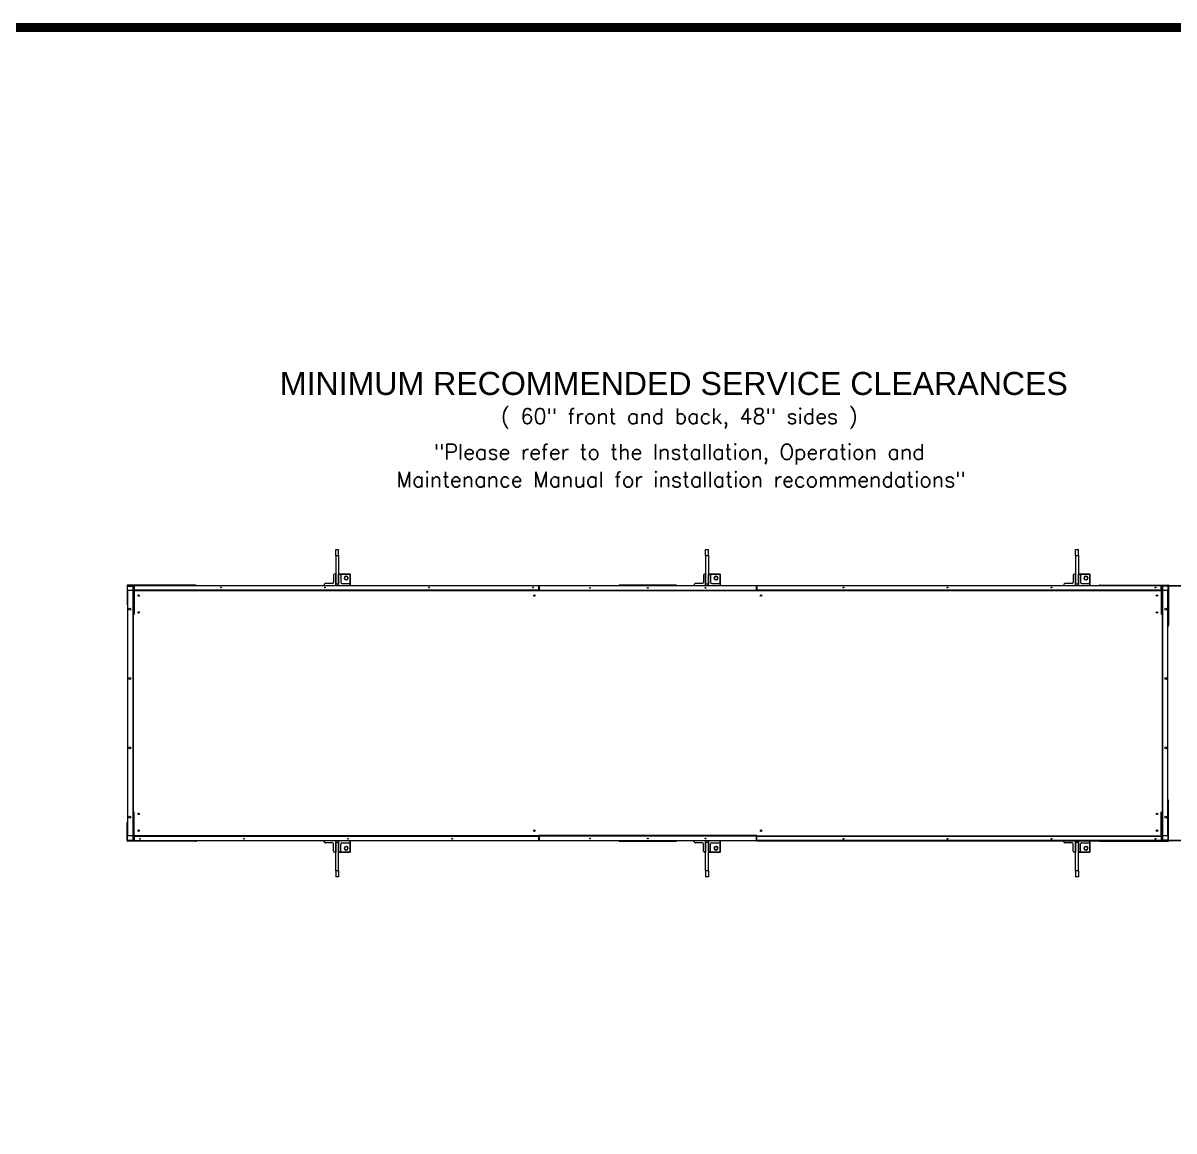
# Model space of a CAD drawing. Header units: inches. Extents: x 1132 to 1762, y 974 to 1371.
# Drawn here: x 1346.1 to 1545.3, y 1174.4 to 1366.2 of the extents above; entities that cross this region are included whole.
import ezdxf
from ezdxf.enums import TextEntityAlignment as Align

# ---------------------------------------------------------------- set-up
doc = ezdxf.new("R2010")
doc.units = ezdxf.units.IN
doc.header["$MEASUREMENT"] = 0
doc.layers.get('0').update_dxf_attribs({"color": 1})
doc.styles.add('dimentions', font='ARIAL.TTF')
doc.styles.add('SIMPLEX', font='SIMPLEX')
doc.dimstyles.new('General Dimension', dxfattribs={"dimtxt": 3.5, "dimasz": 4, "dimexe": 1, "dimexo": 0.5, "dimgap": 0.09, "dimtad": 0, "dimtih": 1, "dimtoh": 1, "dimdec": 3, "dimzin": 0, "dimdsep": 46, "dimlunit": 5, "dimtxsty": 'Standard', "dimcen": 0.09, "dimadec": 0, "dimazin": 0, "dimtfac": 1, "dimtdec": 3, "dimtofl": 0, "dimtmove": 0, "dimatfit": 3, "dimfxl": 1, "dimtolj": 1, "dimtzin": 0, "dimarcsym": 0})

# ---------------------------------------------------------------- blocks, each defined once
blk = doc.blocks.new('*D20')
at = {"color": 0, "lineweight": -2}
for p, q in [((1601.57, 1228.66), (1601.57, 1232.66)), ((1542.52, 1224.66), (1602.57, 1224.66)), ((1627.61, 1212.45), (1600.57, 1212.45)), ((1601.57, 1208.45), (1601.57, 1204.45))]:
    blk.add_line(p, q, dxfattribs=at)
at = {"color": 0}
for points in [[(1600.91, 1228.66), (1602.24, 1228.66), (1601.57, 1224.66)], [(1600.91, 1208.45), (1602.24, 1208.45), (1601.57, 1212.45)]]:
    blk.add_solid(points, dxfattribs=at)
at = {"color": 0, "insert": (1601.57, 1218.55), "char_height": 3.5, "attachment_point": 5}
blk.add_mtext('\\A1;12{\\H1.000000x;\\S1/4;}', dxfattribs=at)

msp = doc.modelspace()

# ---------------------------------------------------------------- linework, layer by layer
at = {"linetype": 'Continuous', "lineweight": 15}
for p, q in [((1400.2065, 1274.0386), (1400.2065, 1275.0386)), ((1400.2065, 1275.0386), (1400.7065, 1275.0386)), ((1400.7065, 1274.0386), (1400.7065, 1275.0386)), ((1464.2065, 1274.0386), (1464.2065, 1275.0386)), ((1464.2065, 1275.0386), (1464.7065, 1275.0386)), ((1464.7065, 1274.0386), (1464.7065, 1275.0386)), ((1528.2065, 1274.0386), (1528.2065, 1275.0386)), ((1528.2065, 1275.0386), (1528.7065, 1275.0386)), ((1528.7065, 1274.0386), (1528.7065, 1275.0386)), ((1400.2065, 1274.0386), (1400.7065, 1274.0386)), ((1400.2065, 1274.0386), (1400.2065, 1269.0386)), ((1400.7065, 1274.0386), (1400.7065, 1269.0386)), ((1464.2065, 1274.0386), (1464.7065, 1274.0386)), ((1464.2065, 1274.0386), (1464.2065, 1269.0386)), ((1464.7065, 1274.0386), (1464.7065, 1269.0386)), ((1528.2065, 1274.0386), (1528.7065, 1274.0386)), ((1528.2065, 1274.0386), (1528.2065, 1269.0386)), ((1528.7065, 1274.0386), (1528.7065, 1269.0386)), ((1399.8315, 1270.6011), (1399.8315, 1269.3511)), ((1400.2065, 1270.7886), (1400.019, 1270.7886)), ((1400.2065, 1268.8364), (1400.2065, 1270.7886)), ((1400.7065, 1268.8364), (1400.7065, 1270.7886)), ((1400.7065, 1270.7886), (1400.894, 1270.7886)), ((1401.0815, 1270.6011), (1401.0815, 1269.3511)), ((1463.8315, 1270.6011), (1463.8315, 1269.3511)), ((1464.2065, 1270.7886), (1464.019, 1270.7886)), ((1464.2065, 1268.8364), (1464.2065, 1270.7886)), ((1464.7065, 1270.7886), (1464.894, 1270.7886)), ((1464.7065, 1268.8364), (1464.7065, 1270.7886)), ((1465.0815, 1270.6011), (1465.0815, 1269.3511)), ((1527.8315, 1270.6011), (1527.8315, 1269.3511)), ((1528.2065, 1270.7886), (1528.019, 1270.7886)), ((1528.2065, 1268.8364), (1528.2065, 1270.7886)), ((1528.7065, 1270.7886), (1528.894, 1270.7886)), ((1528.7065, 1268.8364), (1528.7065, 1270.7886)), ((1529.0815, 1270.6011), (1529.0815, 1269.3511)), ((1364.1019, 1268.7876), (1364.1019, 1265.737)), ((1364.1019, 1268.7876), (1364.2065, 1268.7876)), ((1365.143, 1268.7886), (1364.2065, 1268.7886)), ((1364.2065, 1268.7886), (1364.2065, 1268.7261)), ((1365.143, 1268.7261), (1364.2065, 1268.7261)), ((1364.2065, 1268.7261), (1364.2065, 1268.7251)), ((1364.2065, 1267.9263), (1364.2065, 1268.7251)), ((1364.2065, 1268.7251), (1365.143, 1268.7251)), ((1364.2075, 1268.7886), (1364.2075, 1268.8932)), ((1375.9144, 1268.8932), (1364.2075, 1268.8932)), ((1365.143, 1268.7261), (1365.143, 1268.7886)), ((1365.2065, 1268.7886), (1365.143, 1268.7886)), ((1365.143, 1268.7251), (1365.2065, 1268.7251)), ((1365.143, 1267.9263), (1365.143, 1268.7251)), ((1365.2065, 1268.7886), (1365.2812, 1268.7886)), ((1365.2065, 1268.7886), (1365.2065, 1268.7251)), ((1365.2065, 1267.9751), (1365.2065, 1268.7251)), ((1365.2812, 1268.7886), (1365.2812, 1268.0518)), ((1365.2822, 1268.7886), (1365.2812, 1268.7886)), ((1365.3462, 1268.7886), (1365.2822, 1268.7886)), ((1365.2822, 1268.7886), (1365.2822, 1268.0518)), ((1365.3462, 1268.7876), (1365.3462, 1268.8364)), ((1365.3462, 1268.8364), (1435.3462, 1268.8364)), ((1365.3462, 1268.7876), (1365.3462, 1268.0239)), ((1435.3462, 1268.7876), (1365.3462, 1268.7876)), ((1375.9144, 1268.8364), (1375.9144, 1268.8932)), ((1375.9144, 1268.8932), (1375.9963, 1268.8932)), ((1375.9963, 1268.8364), (1375.9963, 1268.8932)), ((1398.2065, 1268.9761), (1398.2065, 1268.8364)), ((1399.644, 1269.1636), (1398.394, 1269.1636)), ((1400.7065, 1269.0386), (1400.2065, 1269.0386)), ((1401.269, 1269.1636), (1402.519, 1269.1636)), ((1402.7065, 1268.9761), (1402.7065, 1268.8364)), ((1435.3462, 1268.8364), (1435.3462, 1268.7876)), ((1435.394, 1268.7886), (1435.3462, 1268.7886)), ((1435.3462, 1268.0239), (1435.3462, 1268.7876)), ((1435.394, 1268.7876), (1435.394, 1268.8364)), ((1435.394, 1268.8364), (1473.0192, 1268.8364)), ((1473.0192, 1268.7876), (1435.394, 1268.7876)), ((1435.394, 1268.7876), (1435.394, 1267.9761)), ((1449.3111, 1268.8932), (1449.3117, 1268.8364)), ((1459.1009, 1268.8932), (1449.3121, 1268.8932)), ((1449.3121, 1268.8932), (1449.3121, 1268.8364)), ((1459.1009, 1268.8364), (1459.1009, 1268.8932)), ((1459.1019, 1268.8932), (1459.1014, 1268.8364)), ((1462.2065, 1268.9761), (1462.2065, 1268.8364)), ((1463.644, 1269.1636), (1462.394, 1269.1636)), ((1464.7065, 1269.0386), (1464.2065, 1269.0386)), ((1465.269, 1269.1636), (1466.519, 1269.1636)), ((1466.7065, 1268.9761), (1466.7065, 1268.8364)), ((1473.0192, 1268.8364), (1473.0192, 1268.7876)), ((1473.0192, 1268.7886), (1473.067, 1268.7886)), ((1473.0192, 1267.9761), (1473.0192, 1268.7876)), ((1473.067, 1268.8364), (1543.067, 1268.8364)), ((1473.067, 1268.7876), (1473.067, 1268.8364)), ((1473.067, 1268.7876), (1473.067, 1268.0239)), ((1543.067, 1268.7876), (1473.067, 1268.7876)), ((1526.2065, 1268.9761), (1526.2065, 1268.8364)), ((1527.644, 1269.1636), (1526.394, 1269.1636)), ((1528.7065, 1269.0386), (1528.2065, 1269.0386)), ((1529.269, 1269.1636), (1530.519, 1269.1636)), ((1530.7065, 1268.9761), (1530.7065, 1268.8364)), ((1532.4986, 1268.8932), (1532.4167, 1268.8932)), ((1532.4167, 1268.8364), (1532.4167, 1268.8932)), ((1532.4986, 1268.8364), (1532.4986, 1268.8932)), ((1532.4986, 1268.8932), (1544.2055, 1268.8932)), ((1543.067, 1268.8364), (1543.067, 1268.7876)), ((1543.067, 1268.7886), (1543.1308, 1268.7886)), ((1543.067, 1268.0239), (1543.067, 1268.7876)), ((1543.1308, 1268.7886), (1543.1308, 1268.0518)), ((1543.1308, 1268.7886), (1543.1318, 1268.7886)), ((1543.2065, 1268.7886), (1543.1318, 1268.7886)), ((1543.1318, 1268.7886), (1543.1318, 1268.0518)), ((1543.2065, 1268.7886), (1543.2065, 1268.7251)), ((1543.2065, 1268.7886), (1543.27, 1268.7886)), ((1543.2065, 1268.7251), (1543.2065, 1267.9751)), ((1543.27, 1268.7251), (1543.2065, 1268.7251)), ((1543.27, 1268.7261), (1543.27, 1268.7886)), ((1544.2065, 1268.7886), (1543.27, 1268.7886)), ((1544.2065, 1268.7261), (1543.27, 1268.7261)), ((1544.2065, 1268.7251), (1543.27, 1268.7251)), ((1543.27, 1268.7251), (1543.27, 1267.9263)), ((1544.2055, 1268.7886), (1544.2055, 1268.8932)), ((1544.2065, 1268.7886), (1544.2065, 1268.7261)), ((1544.3111, 1268.7876), (1544.2065, 1268.7876)), ((1544.2065, 1268.7261), (1544.2065, 1268.7251)), ((1544.2065, 1268.7251), (1544.2065, 1267.9263)), ((1544.3111, 1268.7876), (1544.3111, 1261.9557)), ((1364.2065, 1267.9263), (1364.2065, 1225.5259)), ((1365.1577, 1267.9263), (1364.2065, 1267.9263)), ((1365.1577, 1267.9263), (1365.1577, 1225.5259)), ((1365.1587, 1267.9263), (1365.1577, 1267.9263)), ((1365.1587, 1225.5259), (1365.1587, 1267.9263)), ((1365.2075, 1267.9263), (1365.1587, 1267.9263)), ((1365.2812, 1268.0518), (1365.2065, 1268.0518)), ((1365.2075, 1267.9273), (1365.2075, 1267.9751)), ((1365.3462, 1267.9751), (1365.2075, 1267.9751)), ((1365.3462, 1267.9273), (1365.2075, 1267.9273)), ((1365.2075, 1225.5259), (1365.2075, 1267.9263)), ((1365.2075, 1267.9263), (1365.3462, 1267.9263)), ((1365.2822, 1268.0518), (1365.2822, 1267.9761)), ((1365.3462, 1268.0518), (1365.2822, 1268.0518)), ((1365.3462, 1267.9761), (1365.2822, 1267.9761)), ((1435.3462, 1268.0239), (1365.3462, 1268.0239)), ((1365.3462, 1268.0239), (1365.3462, 1268.0229)), ((1365.3462, 1268.0229), (1435.3462, 1268.0229)), ((1365.3462, 1268.0229), (1365.3462, 1267.9741)), ((1365.3462, 1267.9741), (1435.3462, 1267.9741)), ((1365.3462, 1267.9741), (1365.3462, 1263.8217)), ((1435.394, 1268.0518), (1435.3462, 1268.0518)), ((1435.3462, 1268.0229), (1435.3462, 1268.0239)), ((1435.3462, 1267.9741), (1435.3462, 1268.0229)), ((1435.394, 1267.9761), (1435.3462, 1267.9761)), ((1435.3462, 1267.9751), (1473.067, 1267.9751)), ((1435.3462, 1267.9263), (1473.067, 1267.9263)), ((1435.394, 1267.9751), (1435.394, 1267.9761)), ((1473.0192, 1267.9761), (1435.394, 1267.9761)), ((1473.0192, 1268.0518), (1473.067, 1268.0518)), ((1473.0192, 1267.9761), (1473.0192, 1267.9751)), ((1473.0192, 1267.9761), (1473.067, 1267.9761)), ((1473.067, 1268.0239), (1473.067, 1268.0229)), ((1543.067, 1268.0239), (1473.067, 1268.0239)), ((1473.067, 1268.0229), (1473.067, 1267.9741)), ((1473.067, 1268.0229), (1543.067, 1268.0229)), ((1473.067, 1267.9741), (1543.067, 1267.9741)), ((1543.067, 1268.0518), (1543.1308, 1268.0518)), ((1543.067, 1268.0229), (1543.067, 1268.0239)), ((1543.067, 1267.9741), (1543.067, 1268.0229)), ((1543.067, 1267.9761), (1543.1308, 1267.9761)), ((1543.2055, 1267.9751), (1543.067, 1267.9751)), ((1543.067, 1267.9741), (1543.067, 1263.8217)), ((1543.2055, 1267.9273), (1543.067, 1267.9273)), ((1543.2055, 1267.9263), (1543.067, 1267.9263)), ((1543.1308, 1268.0518), (1543.1308, 1267.9761)), ((1543.1318, 1268.0518), (1543.2065, 1268.0518)), ((1543.2055, 1267.9273), (1543.2055, 1267.9751)), ((1543.2055, 1267.9263), (1543.2055, 1225.5259)), ((1543.2543, 1267.9263), (1543.2055, 1267.9263)), ((1543.2543, 1267.9263), (1543.2543, 1225.5259)), ((1543.2553, 1267.9263), (1543.2543, 1267.9263)), ((1543.2553, 1225.5259), (1543.2553, 1267.9263)), ((1544.2065, 1267.9263), (1543.2553, 1267.9263)), ((1544.2065, 1225.5259), (1544.2065, 1267.9263)), ((1544.2065, 1225.5259), (1544.2065, 1267.9263)), ((1364.2065, 1265.737), (1364.1019, 1265.737)), ((1364.1019, 1265.6551), (1364.1019, 1265.737)), ((1364.2065, 1265.6551), (1364.1019, 1265.6551)), ((1365.3462, 1263.8217), (1365.3462, 1263.8207)), ((1543.067, 1263.8207), (1543.067, 1263.8217)), ((1544.2065, 1261.9557), (1544.3111, 1261.9557)), ((1544.2065, 1261.8738), (1544.3111, 1261.8738)), ((1544.3111, 1261.8738), (1544.3111, 1261.9557)), ((1544.2065, 1231.5784), (1544.3111, 1231.5784)), ((1544.2065, 1231.4965), (1544.3111, 1231.4965)), ((1544.3111, 1231.5784), (1544.3111, 1231.4965)), ((1544.3111, 1224.6646), (1544.3111, 1231.4965)), ((1365.3462, 1229.6315), (1365.3462, 1229.6305)), ((1365.3462, 1225.4781), (1365.3462, 1229.6305)), ((1543.067, 1229.6315), (1543.067, 1229.6305)), ((1543.067, 1225.4781), (1543.067, 1229.6305)), ((1364.2065, 1227.7972), (1364.1019, 1227.7972)), ((1364.1019, 1227.7972), (1364.1019, 1227.7153)), ((1364.1019, 1224.6646), (1364.1019, 1227.7153)), ((1364.2065, 1227.7153), (1364.1019, 1227.7153)), ((1364.2065, 1225.5259), (1365.1577, 1225.5259)), ((1364.2065, 1224.7271), (1364.2065, 1225.5259)), ((1365.143, 1224.7271), (1365.143, 1225.5259)), ((1365.1577, 1225.5259), (1365.1587, 1225.5259)), ((1365.1587, 1225.5259), (1365.2075, 1225.5259)), ((1365.2065, 1224.7271), (1365.2065, 1225.4771)), ((1365.2812, 1225.4004), (1365.2065, 1225.4004)), ((1365.2075, 1225.5259), (1365.3462, 1225.5259)), ((1365.2075, 1225.5249), (1365.2075, 1225.4771)), ((1365.2075, 1225.5249), (1365.3462, 1225.5249)), ((1365.2075, 1225.4771), (1365.3462, 1225.4771)), ((1365.2812, 1224.6636), (1365.2812, 1225.4004)), ((1365.3462, 1225.4761), (1365.2822, 1225.4761)), ((1365.2822, 1225.4004), (1365.2822, 1225.4761)), ((1365.2822, 1224.6636), (1365.2822, 1225.4004)), ((1365.3462, 1225.4004), (1365.2822, 1225.4004)), ((1435.3462, 1225.4781), (1365.3462, 1225.4781)), ((1365.3462, 1225.4781), (1365.3462, 1225.4293)), ((1435.3462, 1225.4293), (1365.3462, 1225.4293)), ((1365.3462, 1225.4293), (1365.3462, 1225.4283)), ((1365.3462, 1225.4283), (1435.3462, 1225.4283)), ((1365.3462, 1225.4283), (1365.3462, 1224.6646)), ((1473.067, 1225.5259), (1435.3462, 1225.5259)), ((1435.3462, 1225.4293), (1435.3462, 1225.4781)), ((1473.067, 1225.4771), (1435.3462, 1225.4771)), ((1435.394, 1225.4761), (1435.3462, 1225.4761)), ((1435.3462, 1225.4283), (1435.3462, 1225.4293)), ((1435.3462, 1224.6646), (1435.3462, 1225.4283)), ((1435.394, 1225.4004), (1435.3462, 1225.4004)), ((1435.394, 1225.4761), (1435.394, 1225.4771)), ((1435.394, 1225.4761), (1473.0192, 1225.4761)), ((1435.394, 1225.4761), (1435.394, 1224.6646)), ((1473.0192, 1225.4771), (1473.0192, 1225.4761)), ((1473.0192, 1224.6646), (1473.0192, 1225.4761)), ((1473.0192, 1225.4761), (1473.067, 1225.4761)), ((1473.0192, 1225.4004), (1473.067, 1225.4004)), ((1473.067, 1225.4781), (1543.067, 1225.4781)), ((1473.067, 1225.4293), (1473.067, 1225.4781)), ((1473.067, 1225.4293), (1543.067, 1225.4293)), ((1473.067, 1225.4283), (1473.067, 1225.4293)), ((1543.067, 1225.4283), (1473.067, 1225.4283)), ((1473.067, 1224.6646), (1473.067, 1225.4283)), ((1543.2055, 1225.5259), (1543.067, 1225.5259)), ((1543.067, 1225.5249), (1543.2055, 1225.5249)), ((1543.067, 1225.4781), (1543.067, 1225.4293)), ((1543.067, 1225.4771), (1543.2055, 1225.4771)), ((1543.067, 1225.4761), (1543.1308, 1225.4761)), ((1543.067, 1225.4293), (1543.067, 1225.4283)), ((1543.067, 1225.4283), (1543.067, 1224.6646)), ((1543.067, 1225.4004), (1543.1308, 1225.4004)), ((1543.1308, 1225.4004), (1543.1308, 1225.4761)), ((1543.1308, 1224.6636), (1543.1308, 1225.4004)), ((1543.1318, 1225.4004), (1543.2065, 1225.4004)), ((1543.1318, 1224.6636), (1543.1318, 1225.4004)), ((1543.143, 1225.5259), (1543.143, 1225.5249)), ((1543.144, 1225.5259), (1543.144, 1225.5249)), ((1543.2055, 1225.5259), (1543.2543, 1225.5259)), ((1543.2055, 1225.5249), (1543.2055, 1225.4771)), ((1543.2065, 1225.4771), (1543.2055, 1225.4771)), ((1543.2065, 1225.4771), (1543.2065, 1225.4771)), ((1543.2065, 1225.4771), (1543.2065, 1224.7271)), ((1543.2543, 1225.5259), (1543.2553, 1225.5259)), ((1543.2553, 1225.5259), (1544.2065, 1225.5259)), ((1543.27, 1225.5259), (1543.27, 1224.7271)), ((1544.2065, 1225.5259), (1544.2065, 1224.7271)), ((1364.1019, 1224.6646), (1364.2065, 1224.6646)), ((1364.2065, 1224.7271), (1365.143, 1224.7271)), ((1364.2065, 1224.7261), (1364.2065, 1224.7271)), ((1364.2065, 1224.7261), (1365.143, 1224.7261)), ((1364.2065, 1224.6636), (1364.2065, 1224.7261)), ((1364.2065, 1224.6636), (1365.143, 1224.6636)), ((1364.2075, 1224.6636), (1364.2075, 1224.559)), ((1375.9144, 1224.559), (1364.2075, 1224.559)), ((1365.143, 1224.7271), (1365.2065, 1224.7271)), ((1365.143, 1224.7261), (1365.143, 1224.6636)), ((1365.2065, 1224.6636), (1365.143, 1224.6636)), ((1365.2065, 1224.6636), (1365.2065, 1224.7271)), ((1365.2065, 1224.6636), (1365.2812, 1224.6636)), ((1365.2822, 1224.6636), (1365.2812, 1224.6636)), ((1365.3462, 1224.6636), (1365.2822, 1224.6636)), ((1365.3462, 1224.6646), (1435.3462, 1224.6646)), ((1365.3462, 1224.6158), (1365.3462, 1224.6646)), ((1435.3462, 1224.6158), (1365.3462, 1224.6158)), ((1375.9144, 1224.6158), (1375.9144, 1224.559)), ((1375.9144, 1224.559), (1375.9963, 1224.559)), ((1375.9963, 1224.6158), (1375.9963, 1224.559)), ((1398.2065, 1224.4761), (1398.2065, 1224.6158)), ((1399.644, 1224.2886), (1398.394, 1224.2886)), ((1399.8315, 1222.8511), (1399.8315, 1224.1011)), ((1400.2065, 1224.6158), (1400.2065, 1222.6636)), ((1400.2065, 1224.4136), (1400.7065, 1224.4136)), ((1400.2065, 1219.4136), (1400.2065, 1224.4136)), ((1400.7065, 1224.6158), (1400.7065, 1222.6636)), ((1400.7065, 1219.4136), (1400.7065, 1224.4136)), ((1401.0815, 1222.8511), (1401.0815, 1224.1011)), ((1401.269, 1224.2886), (1402.519, 1224.2886)), ((1402.7065, 1224.4761), (1402.7065, 1224.6158)), ((1435.3462, 1224.6646), (1435.3462, 1224.6158)), ((1435.394, 1224.6636), (1435.3462, 1224.6636)), ((1435.394, 1224.6646), (1473.0192, 1224.6646)), ((1435.394, 1224.6158), (1435.394, 1224.6646)), ((1473.0192, 1224.6158), (1435.394, 1224.6158)), ((1449.3111, 1224.559), (1449.3117, 1224.6158)), ((1449.3121, 1224.6158), (1449.3121, 1224.559)), ((1449.3121, 1224.559), (1459.1009, 1224.559)), ((1459.1009, 1224.559), (1459.1009, 1224.6158)), ((1459.1019, 1224.559), (1459.1014, 1224.6158)), ((1462.2065, 1224.4761), (1462.2065, 1224.6158)), ((1463.644, 1224.2886), (1462.394, 1224.2886)), ((1463.8315, 1222.8511), (1463.8315, 1224.1011)), ((1464.2065, 1224.6158), (1464.2065, 1222.6636)), ((1464.2065, 1219.4136), (1464.2065, 1224.4136)), ((1464.2065, 1224.4136), (1464.7065, 1224.4136)), ((1464.7065, 1224.6158), (1464.7065, 1222.6636)), ((1464.7065, 1219.4136), (1464.7065, 1224.4136)), ((1465.0815, 1222.8511), (1465.0815, 1224.1011)), ((1465.269, 1224.2886), (1466.519, 1224.2886)), ((1466.7065, 1224.4761), (1466.7065, 1224.6158)), ((1473.0192, 1224.6646), (1473.0192, 1224.6158)), ((1473.0192, 1224.6636), (1473.067, 1224.6636)), ((1543.067, 1224.6646), (1473.067, 1224.6646)), ((1473.067, 1224.6646), (1473.067, 1224.6158)), ((1473.067, 1224.6158), (1543.067, 1224.6158)), ((1526.2065, 1224.4761), (1526.2065, 1224.6158)), ((1527.644, 1224.2886), (1526.394, 1224.2886)), ((1527.8315, 1222.8511), (1527.8315, 1224.1011)), ((1528.2065, 1224.6158), (1528.2065, 1222.6636)), ((1528.2065, 1219.4136), (1528.2065, 1224.4136)), ((1528.2065, 1224.4136), (1528.7065, 1224.4136)), ((1528.7065, 1224.6158), (1528.7065, 1222.6636)), ((1528.7065, 1219.4136), (1528.7065, 1224.4136)), ((1529.0815, 1222.8511), (1529.0815, 1224.1011)), ((1529.269, 1224.2886), (1530.519, 1224.2886)), ((1530.7065, 1224.4761), (1530.7065, 1224.6158)), ((1532.4167, 1224.6158), (1532.4167, 1224.559)), ((1532.4986, 1224.559), (1532.4167, 1224.559)), ((1532.4986, 1224.6158), (1532.4986, 1224.559)), ((1532.4986, 1224.559), (1544.2055, 1224.559)), ((1543.067, 1224.6158), (1543.067, 1224.6646)), ((1543.067, 1224.6636), (1543.1308, 1224.6636)), ((1543.1308, 1224.6636), (1543.1318, 1224.6636)), ((1543.2065, 1224.6636), (1543.1318, 1224.6636)), ((1543.27, 1224.7271), (1543.2065, 1224.7271)), ((1543.2065, 1224.6636), (1543.2065, 1224.7271)), ((1543.2065, 1224.6636), (1543.27, 1224.6636)), ((1544.2065, 1224.7271), (1543.27, 1224.7271)), ((1543.27, 1224.7261), (1543.27, 1224.6636)), ((1543.27, 1224.7261), (1544.2065, 1224.7261)), ((1543.27, 1224.6636), (1544.2065, 1224.6636)), ((1544.2055, 1224.6636), (1544.2055, 1224.559)), ((1544.2065, 1224.7261), (1544.2065, 1224.7271)), ((1544.2065, 1224.6636), (1544.2065, 1224.7261)), ((1544.3111, 1224.6646), (1544.2065, 1224.6646)), ((1400.2065, 1222.6636), (1400.019, 1222.6636)), ((1400.7065, 1222.6636), (1400.894, 1222.6636)), ((1464.2065, 1222.6636), (1464.019, 1222.6636)), ((1464.7065, 1222.6636), (1464.894, 1222.6636)), ((1528.2065, 1222.6636), (1528.019, 1222.6636)), ((1528.7065, 1222.6636), (1528.894, 1222.6636)), ((1400.7065, 1219.4136), (1400.2065, 1219.4136)), ((1400.2065, 1219.4136), (1400.2065, 1218.4136)), ((1400.7065, 1219.4136), (1400.7065, 1218.4136)), ((1464.7065, 1219.4136), (1464.2065, 1219.4136)), ((1464.2065, 1219.4136), (1464.2065, 1218.4136)), ((1464.7065, 1219.4136), (1464.7065, 1218.4136)), ((1528.7065, 1219.4136), (1528.2065, 1219.4136)), ((1528.2065, 1219.4136), (1528.2065, 1218.4136)), ((1528.7065, 1219.4136), (1528.7065, 1218.4136)), ((1400.7065, 1218.4136), (1400.2065, 1218.4136)), ((1464.7065, 1218.4136), (1464.2065, 1218.4136)), ((1528.7065, 1218.4136), (1528.2065, 1218.4136))]:
    msp.add_line(p, q, dxfattribs=at)
for p, q in [((1402.7065, 1270.7886), (1400.7065, 1270.7886)), ((1402.7065, 1268.8364), (1402.7065, 1270.7886)), ((1466.7065, 1270.7886), (1464.7065, 1270.7886)), ((1466.7065, 1268.8364), (1466.7065, 1270.7886)), ((1530.7065, 1270.7886), (1528.7065, 1270.7886)), ((1530.7065, 1268.8364), (1530.7065, 1270.7886)), ((1544.3111, 1268.7876), (1547.2065, 1268.7876)), ((1473.067, 1225.5259), (1435.3462, 1225.5259)), ((1402.7065, 1224.6158), (1402.7065, 1222.6636)), ((1466.7065, 1224.6158), (1466.7065, 1222.6636)), ((1530.7065, 1224.6158), (1530.7065, 1222.6636)), ((1544.3111, 1224.6646), (1547.2065, 1224.6646)), ((1402.7065, 1222.6636), (1400.7065, 1222.6636)), ((1466.7065, 1222.6636), (1464.7065, 1222.6636)), ((1530.7065, 1222.6636), (1528.7065, 1222.6636))]:
    msp.add_line(p, q)
at = {"color": 1, "const_width": 1.5279}
msp.add_lwpolyline([(1143.0967, 983.4243), (1754.26, 983.4243), (1754.26, 1365.4013), (1143.0967, 1365.4013), (1143.0967, 983.4243)], dxfattribs=at)
for centre in [(1402.0185, 1270.1006), (1466.0185, 1270.1006), (1530.0185, 1270.1006), (1402.0185, 1223.3516), (1466.0185, 1223.3516), (1530.0185, 1223.3516)]:
    msp.add_circle(centre, 0.3125)
at = {"linetype": 'Continuous', "lineweight": 15}
for centre, radius in [((1366.0962, 1267.0698), 0.125), ((1380.3462, 1268.4751), 0.0625), ((1398.3462, 1268.4751), 0.0625), ((1416.3462, 1268.4751), 0.0625), ((1434.3462, 1268.4751), 0.0625), ((1434.5962, 1267.0698), 0.125), ((1444.2066, 1268.4273), 0.0625), ((1454.2066, 1268.4273), 0.0625), ((1464.2066, 1268.4273), 0.0625), ((1473.817, 1267.0698), 0.125), ((1488.067, 1268.4751), 0.0625), ((1506.067, 1268.4751), 0.0625), ((1524.067, 1268.4751), 0.0625), ((1542.067, 1268.4751), 0.0625), ((1542.317, 1267.0698), 0.125), ((1364.5815, 1264.7261), 0.1562), ((1543.8315, 1264.7261), 0.1562), ((1366.0962, 1264.1636), 0.125), ((1542.317, 1264.1636), 0.125), ((1364.5815, 1252.7261), 0.1562), ((1543.8315, 1252.7261), 0.1562), ((1364.5815, 1240.7261), 0.1562), ((1543.8315, 1240.7261), 0.1562), ((1364.5815, 1228.7261), 0.1562), ((1366.0962, 1229.2887), 0.125), ((1542.317, 1229.2887), 0.125), ((1543.8315, 1228.7261), 0.1563), ((1366.0962, 1226.3824), 0.125), ((1366.3462, 1224.9771), 0.0625), ((1384.3462, 1224.9771), 0.0625), ((1402.3462, 1224.9771), 0.0625), ((1420.3462, 1224.9771), 0.0625), ((1434.5962, 1226.3824), 0.125), ((1444.2066, 1225.0249), 0.0625), ((1454.2066, 1225.0249), 0.0625), ((1464.2066, 1225.0249), 0.0625), ((1473.817, 1226.3824), 0.125), ((1488.067, 1224.9771), 0.0625), ((1506.067, 1224.9771), 0.0625), ((1524.067, 1224.9771), 0.0625), ((1542.067, 1224.9771), 0.0625), ((1542.317, 1226.3824), 0.125)]:
    msp.add_circle(centre, radius, dxfattribs=at)
for centre, radius, start, end in [((1400.019, 1270.6011), 0.1875, 90, 180), ((1400.894, 1270.6011), 0.1875, 0, 90), ((1464.019, 1270.6011), 0.1875, 90, 180), ((1464.894, 1270.6011), 0.1875, 0, 90), ((1528.019, 1270.6011), 0.1875, 90, 180), ((1528.894, 1270.6011), 0.1875, 0, 90), ((1364.2075, 1268.7876), 0.1056, 90, 180), ((1365.143, 1268.7251), 0.0635, 0, 90), ((1365.143, 1268.7251), 0.001, 0, 90), ((1375.9963, 1268.7876), 0.1056, 27.52407, 90), ((1398.394, 1268.9761), 0.1875, 90, 180), ((1399.644, 1269.3511), 0.1875, 270, 0), ((1401.269, 1269.3511), 0.1875, 180, 270), ((1402.519, 1268.9761), 0.1875, 0, 90), ((1449.3121, 1268.7876), 0.1056, 90.542582, 152.47593), ((1449.3121, 1268.7876), 0.1056, 90, 90.542582), ((1459.1009, 1268.7876), 0.1056, 89.457418, 90), ((1459.1009, 1268.7876), 0.1056, 27.52407, 89.457418), ((1462.394, 1268.9761), 0.1875, 90, 180), ((1463.644, 1269.3511), 0.1875, 270, 0), ((1465.269, 1269.3511), 0.1875, 180, 270), ((1466.519, 1268.9761), 0.1875, 0, 90), ((1526.394, 1268.9761), 0.1875, 90, 180), ((1527.644, 1269.3511), 0.1875, 270, 0), ((1529.269, 1269.3511), 0.1875, 180, 270), ((1530.519, 1268.9761), 0.1875, 0, 90), ((1532.4167, 1268.7876), 0.1056, 90, 152.47593), ((1543.27, 1268.7251), 0.0635, 90, 180), ((1543.27, 1268.7251), 0.001, 90, 180), ((1544.2055, 1268.7876), 0.1056, 0, 90), ((1365.2075, 1267.9263), 0.0488, 90.000017, 180), ((1365.2822, 1268.0518), 0.0757, 180, 270), ((1365.2075, 1267.9263), 0.001, 90, 180), ((1365.2822, 1268.0518), 0.001, 180, 270), ((1543.1308, 1268.0518), 0.0757, 270, 0), ((1543.1308, 1268.0518), 0.001, 270, 0), ((1543.2055, 1267.9263), 0.0488, 0, 89.999975), ((1543.2055, 1267.9263), 0.001, 0, 90), ((1364.2075, 1265.6551), 0.1056, 180, 270), ((1544.2055, 1261.8738), 0.1056, 270, 0), ((1544.2055, 1231.5784), 0.1056, 0, 90), ((1364.2075, 1227.7972), 0.1056, 90, 180), ((1365.2075, 1225.5259), 0.0488, 180, 269.999975), ((1365.2075, 1225.5259), 0.001, 180, 270), ((1365.2822, 1225.4004), 0.0757, 90, 180), ((1365.2822, 1225.4004), 0.001, 90, 180), ((1543.1308, 1225.4004), 0.0757, 0, 90), ((1543.1308, 1225.4004), 0.001, 0, 90), ((1543.2055, 1225.5259), 0.001, 270, 0), ((1543.2055, 1225.5259), 0.0488, 270.000017, 0), ((1364.2075, 1224.6646), 0.1056, 180, 270), ((1365.143, 1224.7271), 0.001, 270, 0), ((1365.143, 1224.7271), 0.0635, 270, 0), ((1375.9963, 1224.6646), 0.1056, 270, 332.47593), ((1398.394, 1224.4761), 0.1875, 180, 270), ((1399.644, 1224.1011), 0.1875, 0, 90), ((1400.019, 1222.8511), 0.1875, 180, 270), ((1400.894, 1222.8511), 0.1875, 270, 0), ((1401.269, 1224.1011), 0.1875, 90, 180), ((1402.519, 1224.4761), 0.1875, 270, 0), ((1449.3121, 1224.6646), 0.1056, 207.52407, 269.457418), ((1449.3121, 1224.6646), 0.1056, 269.457418, 270), ((1459.1009, 1224.6646), 0.1056, 270, 270.542582), ((1459.1009, 1224.6646), 0.1056, 270.542582, 332.47593), ((1462.394, 1224.4761), 0.1875, 180, 270), ((1463.644, 1224.1011), 0.1875, 0, 90), ((1464.019, 1222.8511), 0.1875, 180, 270), ((1464.894, 1222.8511), 0.1875, 270, 0), ((1465.269, 1224.1011), 0.1875, 90, 180), ((1466.519, 1224.4761), 0.1875, 270, 0), ((1526.394, 1224.4761), 0.1875, 180, 270), ((1527.644, 1224.1011), 0.1875, 0, 90), ((1528.019, 1222.8511), 0.1875, 180, 270), ((1528.894, 1222.8511), 0.1875, 270, 0), ((1529.269, 1224.1011), 0.1875, 90, 180), ((1530.519, 1224.4761), 0.1875, 270, 0), ((1532.4167, 1224.6646), 0.1056, 207.52407, 270), ((1543.27, 1224.7271), 0.0635, 180, 270), ((1543.27, 1224.7271), 0.001, 180, 270), ((1544.2055, 1224.6646), 0.1056, 270, 0)]:
    msp.add_arc(centre, radius, start, end, dxfattribs=at)

# ---------------------------------------------------------------- texts
at = {"color": 1, "lineweight": 15, "style": 'dimentions'}
msp.add_text('MINIMUM RECOMMENDED SERVICE CLEARANCES', height=3.974672, dxfattribs=at).set_placement((1390.5411, 1301.7987))
at = {"color": 1, "lineweight": 15, "style": 'SIMPLEX'}
for s, p in [('( 60" front and back, 48" sides )', (1459.6593, 1296.795)), ('"Please refer to the Installation, Operation and', (1459.6593, 1290.6217)), ('Maintenance Manual for installation recommendations"', (1459.9741, 1285.838))]:
    msp.add_text(s, height=2.639182, dxfattribs=at).set_placement(p, align=Align.CENTER)

# ---------------------------------------------------------------- dimensions: what is measured, and where the dimension line sits
dim = msp.add_linear_dim(base=(1601.5746, 1212.4456), p1=(1542.0195, 1224.6636), p2=(1628.1081, 1212.4456), angle=90, dimstyle='General Dimension')
dim.commit()
dim.dimension.update_dxf_attribs({"geometry": '*D20', "text_midpoint": (1601.5746, 1218.5546)})

doc.saveas('drawing.dxf')
